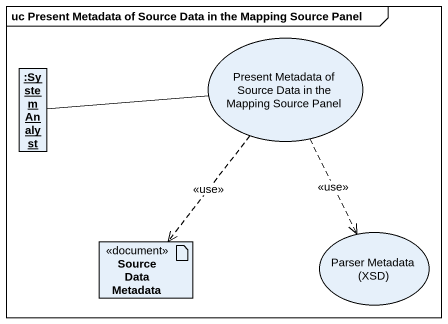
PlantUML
@startuml
mainframe uc Present Metadata of Source Data in the Mapping Source Panel
allowmixing
hide circle
hide empty members
usecase "Present Metadata of Source Data in the Mapping Source Panel" as Present_Metadata_of_Source
object ":System Analyst" as System_Analyst
artifact "Source Data Metadata" as Source_Data_Metadata <<document>>
usecase "Parser Metadata (XSD)" as Parser_Metadata_XSD
Present_Metadata_of_Source ..> Source_Data_Metadata : <<use>>
Present_Metadata_of_Source ..> Parser_Metadata_XSD : <<use>>
System_Analyst -right- Present_Metadata_of_Source
@enduml
